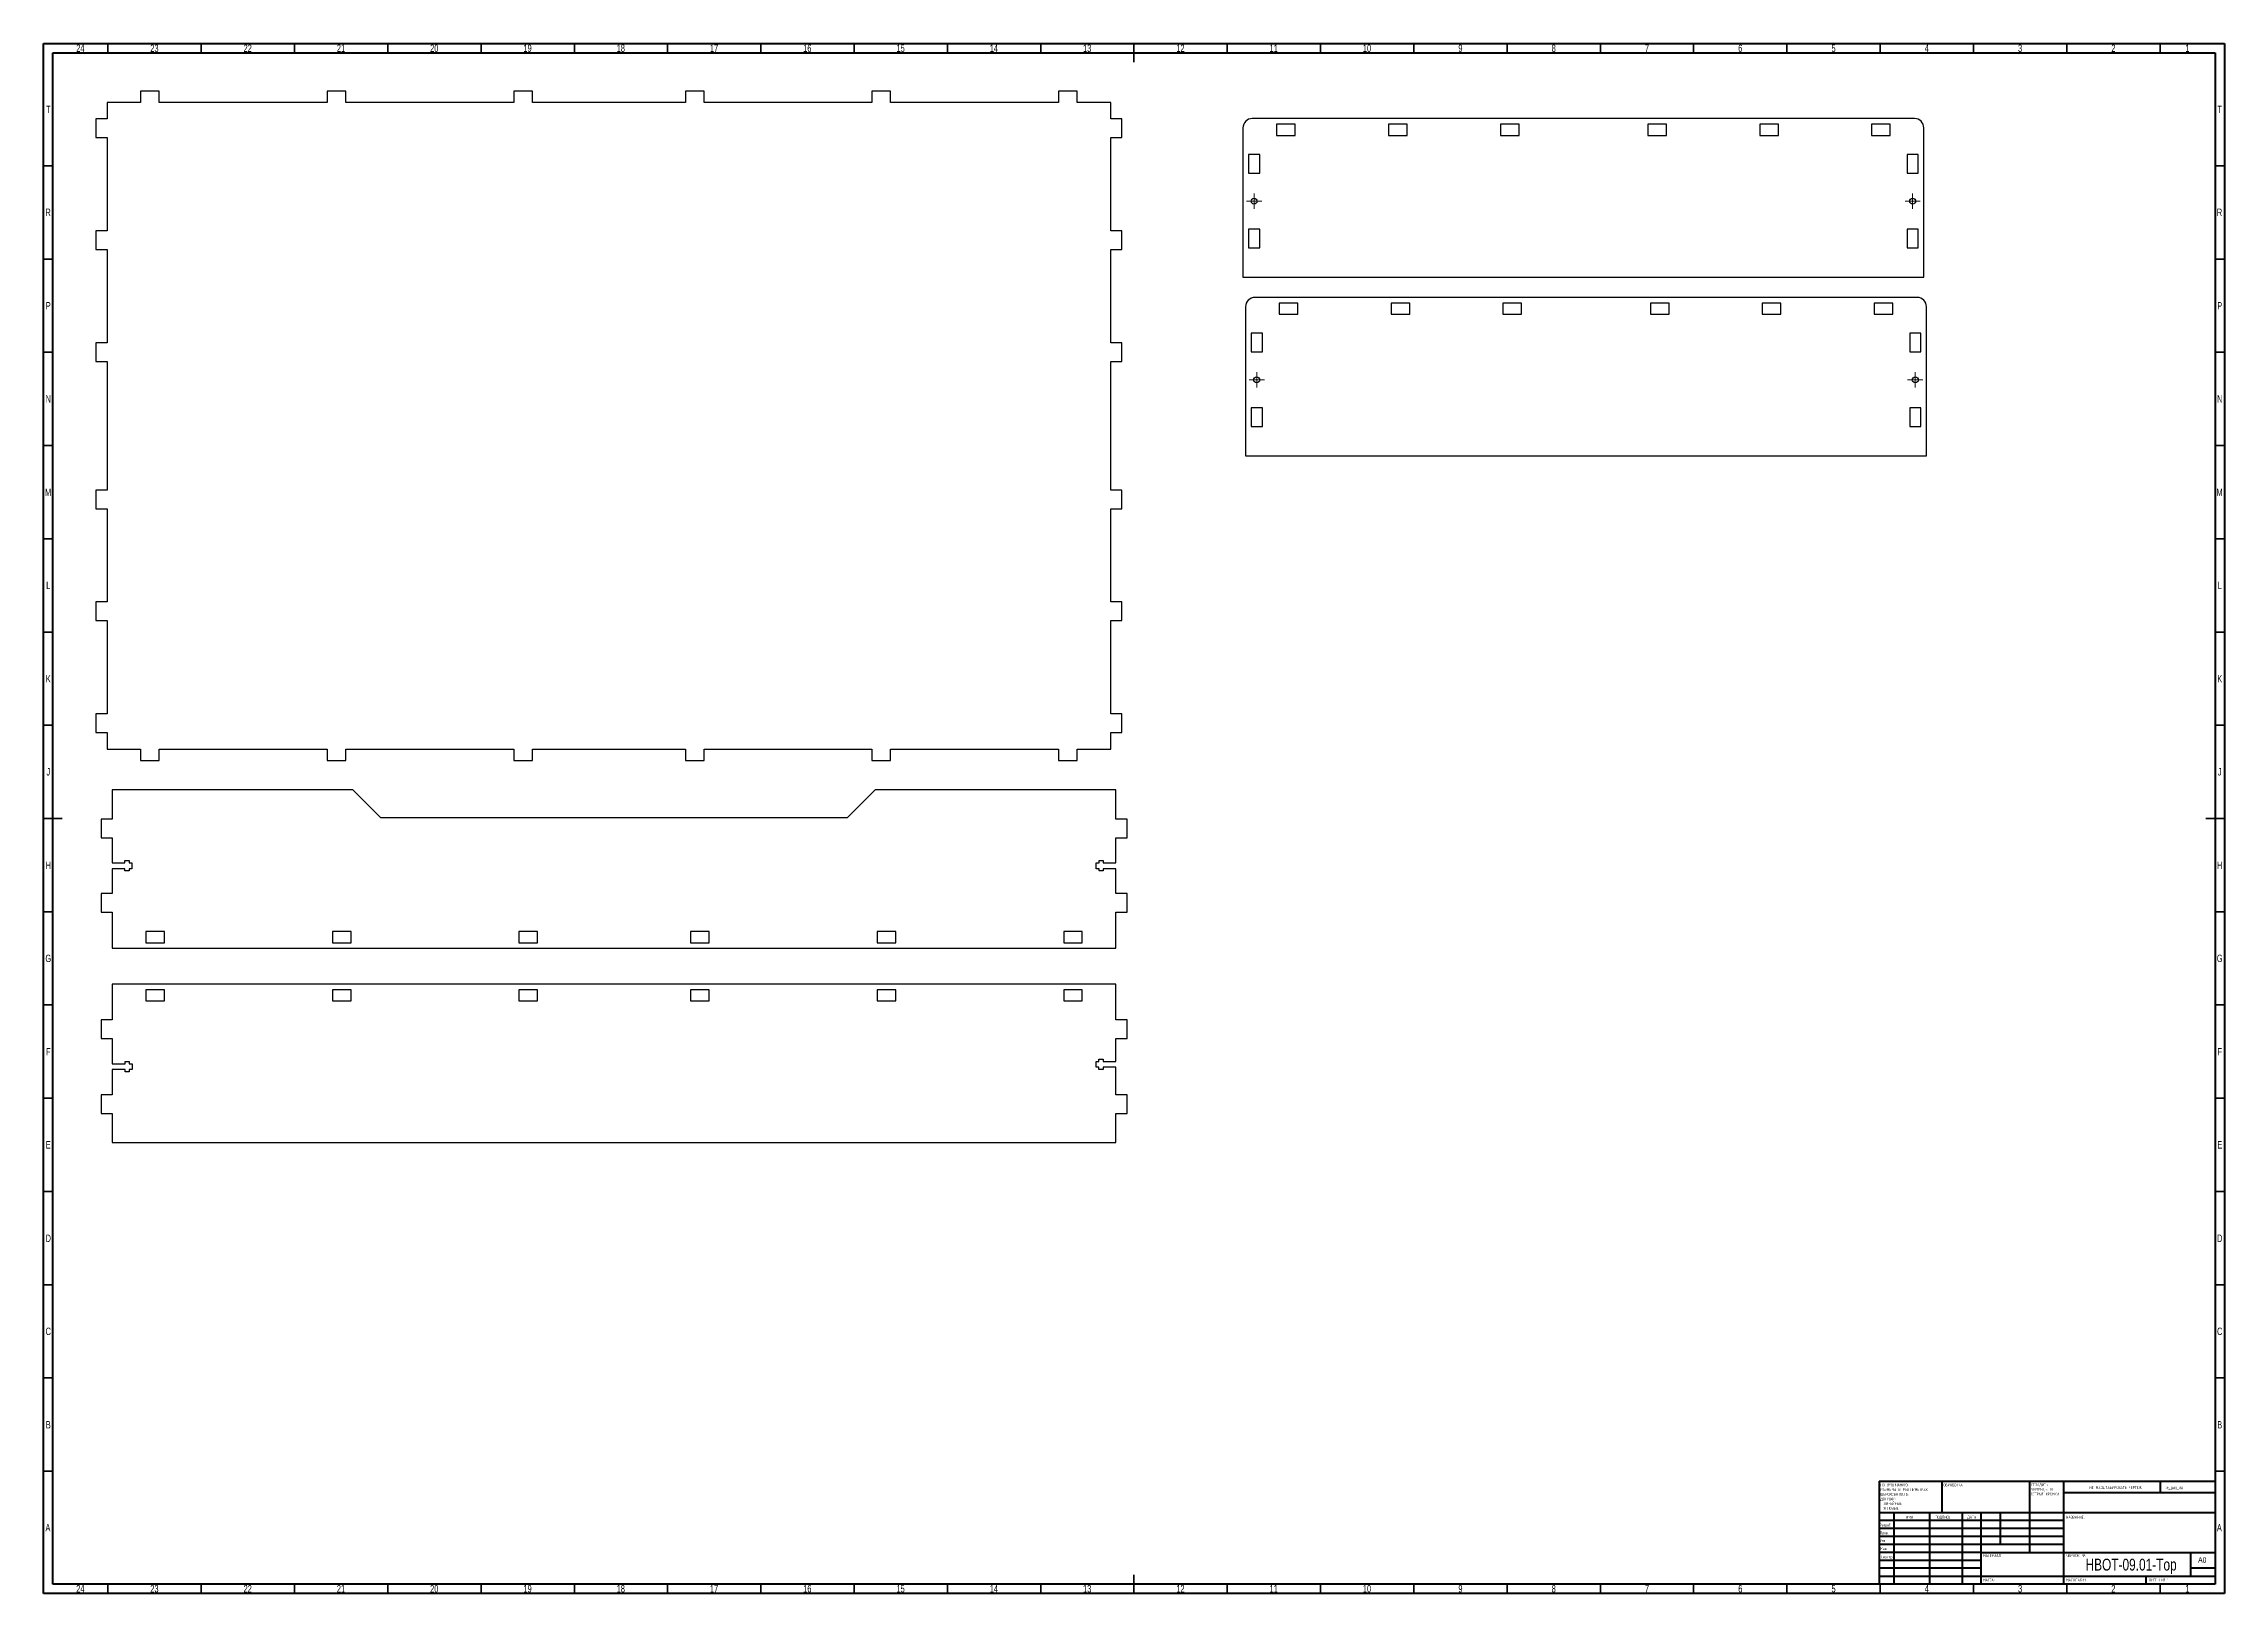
# Model space of a CAD drawing. Header units: millimetres. Extents: x 15 to 1184, y 5 to 836.
import ezdxf

# ---------------------------------------------------------------- set-up
doc = ezdxf.new("R2010")
doc.units = ezdxf.units.MM
doc.styles.add('SLDTEXTSTYLE0', font='TXT', dxfattribs={"width": 0.75})
doc.styles.add('SLDTEXTSTYLE1', font='TXT', dxfattribs={"width": 0.75, "bigfont": 'bigfont'})
doc.styles.add('SLDTEXTSTYLE2', font='TXT', dxfattribs={"width": 0.681818, "bigfont": 'bigfont'})

# ---------------------------------------------------------------- blocks, each defined once
blk = doc.blocks.new('SW_NOTE_0')
at = {"color": 0, "linetype": 'Continuous', "lineweight": 0, "char_height": 1.5, "attachment_point": 1, "style": 'SLDTEXTSTYLE1'}
for s, insert in [('\\M+18452\\M+18443\\M+1844C\\M+18440\\M+18444\\M+18449\\M+18453\\M+1845D', (0, 1.9)), ('\\M+18448\\M+18440\\M+18454\\M+18452\\M+18445\\M+1844E\\M+18457\\M+1845C \\M+18449', (0, -0.6)), ('\\M+1844F\\M+18452\\M+18453\\M+18451\\M+1845C\\M+18445 \\M+1844B\\M+18451\\M+1844F\\M+1844D\\M+1844B\\M+18449', (0, -3.1))]:
    blk.add_mtext(s, dxfattribs=dict(at, insert=insert))
blk = doc.blocks.new('SW_NOTE_1')
at = {"color": 0, "linetype": 'Continuous', "lineweight": 0, "char_height": 1.5, "attachment_point": 1, "style": 'SLDTEXTSTYLE1'}
for s, insert in [('\\M+18450\\M+1844F \\M+18454\\M+1844D\\M+1844F\\M+1844C\\M+18458\\M+18440\\M+1844E\\M+18449\\M+1845F:', (0, 1.9)), ('\\M+18444\\M+1844F\\M+18450\\M+18454\\M+18452\\M+1844B\\M+18449:', (0, -5.6)), ('\\M+18451\\M+18440\\M+18448\\M+1844D\\M+18445\\M+18451\\M+1845C \\M+18442 \\M+1844D\\M+18449\\M+1844C\\M+1844C\\M+18449\\M+1844D\\M+18445\\M+18453\\M+18451\\M+18440\\M+18456', (0, -0.6)), ('\\M+18459\\M+18445\\M+18451\\M+1844F\\M+18456\\M+1844F\\M+18442\\M+18440\\M+18453\\M+1844F\\M+18452\\M+18453\\M+1845D:', (0, -3.1)), ('\\M+1844C\\M+18449\\M+1844E\\M+18445\\M+1844A\\M+1844E\\M+1845C\\M+18445:', (1.7, -8.1)), ('\\M+18454\\M+18443\\M+1844C\\M+1844F\\M+18442\\M+1845C\\M+18445:', (1.7, -10.6))]:
    blk.add_mtext(s, dxfattribs=dict(at, insert=insert))
blk = doc.blocks.new('SW_CENTERMARKSYMBOL_0')
at = {"color": 0, "linetype": 'Continuous', "lineweight": 0}
for p, q in [((-2.5, 0), (-4.1, 0)), ((0, 0), (-2.5, 0)), ((0, 2.5), (0, 4.1)), ((0, 0), (0, 2.5)), ((0, 0), (0, -2.5)), ((0, 0), (2.5, 0)), ((2.5, 0), (4.1, 0)), ((0, -2.5), (0, -4.1))]:
    blk.add_line(p, q, dxfattribs=at)
blk = doc.blocks.new('SW_CENTERMARKSYMBOL_1')
at = {"color": 0, "linetype": 'Continuous', "lineweight": 0}
for p, q in [((-2.5, 0), (-4.1, 0)), ((0, 0), (-2.5, 0)), ((0, 2.5), (0, 4.1)), ((0, 0), (0, 2.5)), ((0, 0), (0, -2.5)), ((0, 0), (2.5, 0)), ((2.5, 0), (4.1, 0)), ((0, -2.5), (0, -4.1))]:
    blk.add_line(p, q, dxfattribs=at)
blk = doc.blocks.new('SW_CENTERMARKSYMBOL_2')
at = {"color": 0, "linetype": 'Continuous', "lineweight": 0}
for p, q in [((-2.5, 0), (-4.1, 0)), ((0, 0), (-2.5, 0)), ((0, 2.5), (0, 4.1)), ((0, 0), (0, 2.5)), ((0, 0), (0, -2.5)), ((0, 0), (2.5, 0)), ((2.5, 0), (4.1, 0)), ((0, -2.5), (0, -4.1))]:
    blk.add_line(p, q, dxfattribs=at)
blk = doc.blocks.new('SW_CENTERMARKSYMBOL_3')
at = {"color": 0, "linetype": 'Continuous', "lineweight": 0}
for p, q in [((-2.5, 0), (-4.1, 0)), ((0, 0), (-2.5, 0)), ((0, 2.5), (0, 4.1)), ((0, 0), (0, 2.5)), ((0, 0), (0, -2.5)), ((0, 0), (2.5, 0)), ((2.5, 0), (4.1, 0)), ((0, -2.5), (0, -4.1))]:
    blk.add_line(p, q, dxfattribs=at)

msp = doc.modelspace()

# ---------------------------------------------------------------- linework, layer by layer
at = {"color": 7, "linetype": 'Continuous', "lineweight": 70}
for p, q in [((15, 5), (15, 836)), ((15, 836), (1184, 836)), ((20, 10), (20, 831)), ((20, 831), (1179, 831)), ((1179, 831), (1179, 10)), ((1184, 836), (1184, 5)), ((1184, 5), (15, 5)), ((1179, 10), (20, 10))]:
    msp.add_line(p, q, dxfattribs=at)
at = {"color": 7, "linetype": 'Continuous', "lineweight": 35}
for p, q in [((49.5, 831), (49.5, 836)), ((99.5, 831), (99.5, 836)), ((149.5, 831), (149.5, 836)), ((199.5, 831), (199.5, 836)), ((249.5, 831), (249.5, 836)), ((299.5, 831), (299.5, 836)), ((349.5, 831), (349.5, 836)), ((399.5, 831), (399.5, 836)), ((449.5, 831), (449.5, 836)), ((499.5, 831), (499.5, 836)), ((549.5, 831), (549.5, 836)), ((599.5, 836), (599.5, 826)), ((599.5, 831), (599.5, 836)), ((649.5, 831), (649.5, 836)), ((699.5, 831), (699.5, 836)), ((749.5, 831), (749.5, 836)), ((799.5, 831), (799.5, 836)), ((849.5, 831), (849.5, 836)), ((899.5, 831), (899.5, 836)), ((949.5, 831), (949.5, 836)), ((999.5, 831), (999.5, 836)), ((1049.5, 831), (1049.5, 836)), ((1099.5, 831), (1099.5, 836)), ((1149.5, 831), (1149.5, 836)), ((20, 770.5), (15, 770.5)), ((1179, 770.5), (1184, 770.5)), ((20, 720.5), (15, 720.5)), ((1179, 720.5), (1184, 720.5)), ((20, 670.5), (15, 670.5)), ((1179, 670.5), (1184, 670.5)), ((20, 620.5), (15, 620.5)), ((1179, 620.5), (1184, 620.5)), ((20, 570.5), (15, 570.5)), ((1179, 570.5), (1184, 570.5)), ((20, 520.5), (15, 520.5)), ((1179, 520.5), (1184, 520.5)), ((20, 470.5), (15, 470.5)), ((1179, 470.5), (1184, 470.5)), ((15, 420.5), (25, 420.5)), ((20, 420.5), (15, 420.5)), ((1184, 420.5), (1174, 420.5)), ((1179, 420.5), (1184, 420.5)), ((20, 370.5), (15, 370.5)), ((1179, 370.5), (1184, 370.5)), ((20, 320.5), (15, 320.5)), ((1179, 320.5), (1184, 320.5)), ((20, 270.5), (15, 270.5)), ((1179, 270.5), (1184, 270.5)), ((20, 220.5), (15, 220.5)), ((1179, 220.5), (1184, 220.5)), ((20, 170.5), (15, 170.5)), ((1179, 170.5), (1184, 170.5)), ((20, 120.5), (15, 120.5)), ((1179, 120.5), (1184, 120.5)), ((20, 70.5), (15, 70.5)), ((1179, 70.5), (1184, 70.5)), ((599.5, 5), (599.5, 15)), ((49.5, 10), (49.5, 5)), ((99.5, 10), (99.5, 5)), ((149.5, 10), (149.5, 5)), ((199.5, 10), (199.5, 5)), ((249.5, 10), (249.5, 5)), ((299.5, 10), (299.5, 5)), ((349.5, 10), (349.5, 5)), ((399.5, 10), (399.5, 5)), ((449.5, 10), (449.5, 5)), ((499.5, 10), (499.5, 5)), ((549.5, 10), (549.5, 5)), ((599.5, 10), (599.5, 5)), ((649.5, 10), (649.5, 5)), ((699.5, 10), (699.5, 5)), ((749.5, 10), (749.5, 5)), ((799.5, 10), (799.5, 5)), ((849.5, 10), (849.5, 5)), ((899.5, 10), (899.5, 5)), ((949.5, 10), (949.5, 5)), ((999.5, 10), (999.5, 5)), ((1049.5, 10), (1049.5, 5)), ((1099.5, 10), (1099.5, 5)), ((1149.5, 10), (1149.5, 5))]:
    msp.add_line(p, q, dxfattribs=at)
at = {"color": 7, "linetype": 'Continuous', "lineweight": 25}
for p, q in [((67, 810.5), (67, 804.5)), ((77, 810.5), (67, 810.5)), ((77, 804.5), (77, 810.5)), ((167, 810.5), (167, 804.5)), ((177, 810.5), (167, 810.5)), ((177, 804.5), (177, 810.5)), ((267, 810.5), (267, 804.5)), ((277, 810.5), (267, 810.5)), ((277, 804.5), (277, 810.5)), ((359, 810.5), (359, 804.5)), ((369, 810.5), (359, 810.5)), ((369, 804.5), (369, 810.5)), ((459, 810.5), (459, 804.5)), ((469, 810.5), (459, 810.5)), ((469, 804.5), (469, 810.5)), ((559, 810.5), (559, 804.5)), ((569, 810.5), (559, 810.5)), ((569, 804.5), (569, 810.5)), ((43, 795.6), (43, 785.6)), ((49, 795.6), (43, 795.6)), ((67, 804.5), (49, 804.5)), ((49, 804.5), (49, 795.6)), ((167, 804.5), (77, 804.5)), ((267, 804.5), (177, 804.5)), ((359, 804.5), (277, 804.5)), ((459, 804.5), (369, 804.5)), ((559, 804.5), (469, 804.5)), ((587, 804.5), (569, 804.5)), ((587, 795.6), (587, 804.5)), ((593, 795.6), (587, 795.6)), ((593, 785.6), (593, 795.6)), ((1017.9, 795.8), (662.9, 795.8)), ((43, 785.6), (49, 785.6)), ((49, 785.6), (49, 735.6)), ((587, 785.6), (593, 785.6)), ((587, 735.6), (587, 785.6)), ((657.9, 790.8), (657.9, 710.8)), ((685.9, 792.8), (675.9, 792.8)), ((675.9, 792.8), (675.9, 786.8)), ((675.9, 786.8), (685.9, 786.8)), ((685.9, 786.8), (685.9, 792.8)), ((745.9, 792.8), (735.9, 792.8)), ((735.9, 792.8), (735.9, 786.8)), ((735.9, 786.8), (745.9, 786.8)), ((745.9, 786.8), (745.9, 792.8)), ((805.9, 792.8), (795.9, 792.8)), ((795.9, 792.8), (795.9, 786.8)), ((795.9, 786.8), (805.9, 786.8)), ((805.9, 786.8), (805.9, 792.8)), ((874.9, 792.8), (874.9, 786.8)), ((884.9, 792.8), (874.9, 792.8)), ((874.9, 786.8), (884.9, 786.8)), ((884.9, 786.8), (884.9, 792.8)), ((934.9, 792.8), (934.9, 786.8)), ((944.9, 792.8), (934.9, 792.8)), ((934.9, 786.8), (944.9, 786.8)), ((944.9, 786.8), (944.9, 792.8)), ((994.9, 792.8), (994.9, 786.8)), ((1004.9, 792.8), (994.9, 792.8)), ((994.9, 786.8), (1004.9, 786.8)), ((1004.9, 786.8), (1004.9, 792.8)), ((1022.9, 710.8), (1022.9, 790.8)), ((666.9, 776.5), (660.9, 776.5)), ((660.9, 776.5), (660.9, 766.5)), ((666.9, 766.5), (666.9, 776.5)), ((1019.9, 776.5), (1013.9, 776.5)), ((1013.9, 776.5), (1013.9, 766.5)), ((1019.9, 766.5), (1019.9, 776.5)), ((660.9, 766.5), (666.9, 766.5)), ((1013.9, 766.5), (1019.9, 766.5)), ((666.9, 736.5), (660.9, 736.5)), ((660.9, 736.5), (660.9, 726.5)), ((666.9, 726.5), (666.9, 736.5)), ((1013.9, 736.5), (1013.9, 726.5)), ((1019.9, 736.5), (1013.9, 736.5)), ((1019.9, 726.5), (1019.9, 736.5)), ((43, 735.6), (43, 725.6)), ((49, 735.6), (43, 735.6)), ((43, 725.6), (49, 725.6)), ((49, 725.6), (49, 675.6)), ((593, 735.6), (587, 735.6)), ((587, 725.6), (593, 725.6)), ((587, 675.6), (587, 725.6)), ((593, 725.6), (593, 735.6)), ((660.9, 726.5), (666.9, 726.5)), ((1013.9, 726.5), (1019.9, 726.5)), ((657.9, 710.8), (1022.9, 710.8)), ((659.3, 694.9), (659.3, 614.9)), ((1019.3, 699.9), (664.3, 699.9)), ((687.3, 696.9), (677.3, 696.9)), ((677.3, 696.9), (677.3, 690.9)), ((677.3, 690.9), (687.3, 690.9)), ((687.3, 690.9), (687.3, 696.9)), ((747.3, 696.9), (737.3, 696.9)), ((737.3, 696.9), (737.3, 690.9)), ((737.3, 690.9), (747.3, 690.9)), ((747.3, 690.9), (747.3, 696.9)), ((807.3, 696.9), (797.3, 696.9)), ((797.3, 696.9), (797.3, 690.9)), ((797.3, 690.9), (807.3, 690.9)), ((807.3, 690.9), (807.3, 696.9)), ((876.3, 696.9), (876.3, 690.9)), ((886.3, 696.9), (876.3, 696.9)), ((876.3, 690.9), (886.3, 690.9)), ((886.3, 690.9), (886.3, 696.9)), ((936.3, 696.9), (936.3, 690.9)), ((946.3, 696.9), (936.3, 696.9)), ((936.3, 690.9), (946.3, 690.9)), ((946.3, 690.9), (946.3, 696.9)), ((996.3, 696.9), (996.3, 690.9)), ((1006.3, 696.9), (996.3, 696.9)), ((996.3, 690.9), (1006.3, 690.9)), ((1006.3, 690.9), (1006.3, 696.9)), ((1024.3, 614.9), (1024.3, 694.9)), ((668.3, 680.7), (662.3, 680.7)), ((662.3, 680.7), (662.3, 670.7)), ((668.3, 670.7), (668.3, 680.7)), ((1021.3, 680.7), (1015.3, 680.7)), ((1015.3, 680.7), (1015.3, 670.7)), ((1021.3, 670.7), (1021.3, 680.7)), ((43, 675.6), (43, 665.6)), ((49, 675.6), (43, 675.6)), ((593, 675.6), (587, 675.6)), ((593, 665.6), (593, 675.6)), ((662.3, 670.7), (668.3, 670.7)), ((1015.3, 670.7), (1021.3, 670.7)), ((43, 665.6), (49, 665.6)), ((49, 665.6), (49, 596.6)), ((587, 665.6), (593, 665.6)), ((587, 596.6), (587, 665.6)), ((668.3, 640.7), (662.3, 640.7)), ((662.3, 640.7), (662.3, 630.7)), ((668.3, 630.7), (668.3, 640.7)), ((1015.3, 640.7), (1015.3, 630.7)), ((1021.3, 640.7), (1015.3, 640.7)), ((1021.3, 630.7), (1021.3, 640.7)), ((662.3, 630.7), (668.3, 630.7)), ((1015.3, 630.7), (1021.3, 630.7)), ((659.3, 614.9), (1024.3, 614.9)), ((43, 596.6), (43, 586.6)), ((49, 596.6), (43, 596.6)), ((593, 596.6), (587, 596.6)), ((593, 586.6), (593, 596.6)), ((43, 586.6), (49, 586.6)), ((49, 586.6), (49, 536.6)), ((587, 586.6), (593, 586.6)), ((587, 536.6), (587, 586.6)), ((43, 536.6), (43, 526.6)), ((49, 536.6), (43, 536.6)), ((43, 526.6), (49, 526.6)), ((49, 526.6), (49, 476.6)), ((593, 536.6), (587, 536.6)), ((587, 526.6), (593, 526.6)), ((587, 476.6), (587, 526.6)), ((593, 526.6), (593, 536.6)), ((43, 476.6), (43, 466.6)), ((49, 476.6), (43, 476.6)), ((593, 476.6), (587, 476.6)), ((593, 466.6), (593, 476.6)), ((43, 466.6), (49, 466.6)), ((49, 466.6), (49, 457.6)), ((49, 457.6), (67, 457.6)), ((67, 457.6), (67, 451.6)), ((77, 457.6), (167, 457.6)), ((77, 451.6), (77, 457.6)), ((167, 457.6), (167, 451.6)), ((177, 457.6), (267, 457.6)), ((177, 451.6), (177, 457.6)), ((267, 457.6), (267, 451.6)), ((277, 457.6), (359, 457.6)), ((277, 451.6), (277, 457.6)), ((359, 457.6), (359, 451.6)), ((369, 457.6), (459, 457.6)), ((369, 451.6), (369, 457.6)), ((459, 457.6), (459, 451.6)), ((469, 457.6), (559, 457.6)), ((469, 451.6), (469, 457.6)), ((559, 457.6), (559, 451.6)), ((569, 457.6), (587, 457.6)), ((569, 451.6), (569, 457.6)), ((587, 466.6), (593, 466.6)), ((587, 457.6), (587, 466.6)), ((67, 451.6), (77, 451.6)), ((167, 451.6), (177, 451.6)), ((267, 451.6), (277, 451.6)), ((359, 451.6), (369, 451.6)), ((459, 451.6), (469, 451.6)), ((559, 451.6), (569, 451.6)), ((180.8, 435.9), (51.8, 435.9)), ((51.8, 435.9), (51.8, 420.2)), ((195.8, 420.9), (180.8, 435.9)), ((460.8, 435.9), (445.8, 420.9)), ((589.8, 435.9), (460.8, 435.9)), ((589.8, 420.2), (589.8, 435.9)), ((445.8, 420.9), (195.8, 420.9)), ((45.8, 420.2), (45.8, 410.2)), ((51.8, 420.2), (45.8, 420.2)), ((45.8, 410.2), (51.8, 410.2)), ((51.8, 410.2), (51.8, 396.7)), ((595.8, 420.2), (589.8, 420.2)), ((589.8, 410.2), (595.8, 410.2)), ((589.8, 396.7), (589.8, 410.2)), ((595.8, 410.2), (595.8, 420.2)), ((58.6, 397.9), (60.8, 397.9)), ((58.6, 396.7), (58.6, 397.9)), ((60.8, 397.9), (60.8, 396.7)), ((580.8, 397.9), (583, 397.9)), ((580.8, 396.7), (580.8, 397.9)), ((583, 397.9), (583, 396.7)), ((51.8, 396.7), (58.6, 396.7)), ((51.8, 393.6), (51.8, 380.2)), ((58.6, 393.6), (51.8, 393.6)), ((58.6, 392.4), (58.6, 393.6)), ((60.8, 392.4), (58.6, 392.4)), ((60.8, 396.7), (62.3, 396.7)), ((60.8, 393.6), (60.8, 392.4)), ((62.3, 393.6), (60.8, 393.6)), ((62.3, 396.7), (62.3, 393.6)), ((579.3, 396.7), (580.8, 396.7)), ((579.3, 393.6), (579.3, 396.7)), ((580.8, 393.6), (579.3, 393.6)), ((580.8, 392.4), (580.8, 393.6)), ((583, 392.4), (580.8, 392.4)), ((583, 396.7), (589.8, 396.7)), ((583, 393.6), (583, 392.4)), ((589.8, 393.6), (583, 393.6)), ((589.8, 380.2), (589.8, 393.6)), ((45.8, 380.2), (45.8, 370.2)), ((51.8, 380.2), (45.8, 380.2)), ((595.8, 380.2), (589.8, 380.2)), ((595.8, 370.2), (595.8, 380.2)), ((45.8, 370.2), (51.8, 370.2)), ((51.8, 370.2), (51.8, 350.9)), ((589.8, 370.2), (595.8, 370.2)), ((589.8, 350.9), (589.8, 370.2)), ((51.8, 350.9), (589.8, 350.9)), ((79.8, 359.9), (69.8, 359.9)), ((69.8, 359.9), (69.8, 353.9)), ((69.8, 353.9), (79.8, 353.9)), ((79.8, 353.9), (79.8, 359.9)), ((179.8, 359.9), (169.8, 359.9)), ((169.8, 359.9), (169.8, 353.9)), ((169.8, 353.9), (179.8, 353.9)), ((179.8, 353.9), (179.8, 359.9)), ((279.8, 359.9), (269.8, 359.9)), ((269.8, 359.9), (269.8, 353.9)), ((269.8, 353.9), (279.8, 353.9)), ((279.8, 353.9), (279.8, 359.9)), ((371.8, 359.9), (361.8, 359.9)), ((361.8, 359.9), (361.8, 353.9)), ((361.8, 353.9), (371.8, 353.9)), ((371.8, 353.9), (371.8, 359.9)), ((471.8, 359.9), (461.8, 359.9)), ((461.8, 359.9), (461.8, 353.9)), ((461.8, 353.9), (471.8, 353.9)), ((471.8, 353.9), (471.8, 359.9)), ((571.8, 359.9), (561.8, 359.9)), ((561.8, 359.9), (561.8, 353.9)), ((561.8, 353.9), (571.8, 353.9)), ((571.8, 353.9), (571.8, 359.9)), ((589.8, 331.7), (51.8, 331.7)), ((51.8, 331.7), (51.8, 312.5)), ((79.8, 328.7), (69.8, 328.7)), ((69.8, 328.7), (69.8, 322.7)), ((79.8, 322.7), (79.8, 328.7)), ((169.8, 328.7), (169.8, 322.7)), ((179.8, 328.7), (169.8, 328.7)), ((179.8, 322.7), (179.8, 328.7)), ((269.8, 328.7), (269.8, 322.7)), ((279.8, 328.7), (269.8, 328.7)), ((279.8, 322.7), (279.8, 328.7)), ((371.8, 328.7), (361.8, 328.7)), ((361.8, 328.7), (361.8, 322.7)), ((371.8, 322.7), (371.8, 328.7)), ((471.8, 328.7), (461.8, 328.7)), ((461.8, 328.7), (461.8, 322.7)), ((471.8, 322.7), (471.8, 328.7)), ((571.8, 328.7), (561.8, 328.7)), ((561.8, 328.7), (561.8, 322.7)), ((571.8, 322.7), (571.8, 328.7)), ((589.8, 312.5), (589.8, 331.7)), ((69.8, 322.7), (79.8, 322.7)), ((169.8, 322.7), (179.8, 322.7)), ((269.8, 322.7), (279.8, 322.7)), ((361.8, 322.7), (371.8, 322.7)), ((461.8, 322.7), (471.8, 322.7)), ((561.8, 322.7), (571.8, 322.7)), ((45.8, 312.5), (45.8, 302.5)), ((51.8, 312.5), (45.8, 312.5)), ((595.8, 312.5), (589.8, 312.5)), ((595.8, 302.5), (595.8, 312.5)), ((45.8, 302.5), (51.8, 302.5)), ((51.8, 302.5), (51.8, 289)), ((589.8, 302.5), (595.8, 302.5)), ((589.8, 290.2), (589.8, 302.5)), ((51.8, 289), (58.7, 289)), ((51.8, 285.9), (51.8, 272.4)), ((58.7, 285.9), (51.8, 285.9)), ((58.7, 290.2), (60.9, 290.2)), ((58.7, 289), (58.7, 290.2)), ((58.7, 284.7), (58.7, 285.9)), ((60.9, 284.7), (58.7, 284.7)), ((60.9, 290.2), (60.9, 289)), ((60.9, 289), (62.4, 289)), ((60.9, 285.9), (60.9, 284.7)), ((62.4, 285.9), (60.9, 285.9)), ((62.4, 289), (62.4, 285.9)), ((579.2, 290.2), (580.7, 290.2)), ((579.2, 287.1), (579.2, 290.2)), ((580.7, 287.1), (579.2, 287.1)), ((580.7, 291.4), (582.9, 291.4)), ((580.7, 290.2), (580.7, 291.4)), ((580.7, 285.9), (580.7, 287.1)), ((582.9, 285.9), (580.7, 285.9)), ((582.9, 291.4), (582.9, 290.2)), ((582.9, 290.2), (589.8, 290.2)), ((582.9, 287.1), (582.9, 285.9)), ((589.8, 287.1), (582.9, 287.1)), ((589.8, 272.4), (589.8, 287.1)), ((45.8, 272.4), (45.8, 262.4)), ((51.8, 272.4), (45.8, 272.4)), ((595.8, 272.4), (589.8, 272.4)), ((595.8, 262.4), (595.8, 272.4)), ((45.8, 262.4), (51.8, 262.4)), ((51.8, 262.4), (51.8, 246.7)), ((589.8, 262.4), (595.8, 262.4)), ((589.8, 246.7), (589.8, 262.4)), ((51.8, 246.7), (589.8, 246.7))]:
    msp.add_line(p, q, dxfattribs=at)
at = {"color": 7, "linetype": 'Continuous', "lineweight": 50}
for p, q in [((999, 65.2), (1179, 65.2)), ((999, 65.2), (999, 10)), ((1032.8, 48.2), (1032.8, 65.2)), ((1079.6, 65.2), (1079.6, 27)), ((1097.8, 65.2), (1097.8, 10)), ((1179, 58.9), (1097.8, 58.9)), ((1149.8, 58.9), (1149.8, 65.2)), ((1179, 48.2), (999, 48.2)), ((1006.8, 48.2), (1006.8, 10)), ((1026, 48.2), (1026, 10)), ((1043.4, 48.2), (1043.4, 10)), ((1053.6, 10), (1053.6, 48.2)), ((1064, 31.2), (1064, 48.2)), ((1097.8, 44), (999, 44)), ((1097.8, 39.8), (999, 39.8)), ((1097.8, 35.5), (999, 35.5)), ((1097.8, 31.2), (999, 31.2)), ((1053.6, 27), (999, 27)), ((1053.6, 27), (1179, 27)), ((1166, 14.2), (1166, 27)), ((1053.6, 22.7), (999, 22.7)), ((1053.6, 18.5), (999, 18.5)), ((999, 14.2), (1179, 14.2)), ((1142, 10), (1142, 14.2)), ((1179, 18.5), (1166, 18.5))]:
    msp.add_line(p, q, dxfattribs=at)
at = {"color": 7, "linetype": 'Continuous', "lineweight": 25}
for centre in [(663.9, 751.5), (1016.9, 751.5), (665.3, 655.7), (1018.3, 655.7)]:
    msp.add_circle(centre, 1.6, dxfattribs=at)
for centre, start, end in [((662.9, 790.8), 90, 180), ((1017.9, 790.8), 0, 90), ((664.3, 694.9), 90, 180), ((1019.3, 694.9), 0, 90)]:
    msp.add_arc(centre, 5, start, end, dxfattribs=at)

# ---------------------------------------------------------------- block references
at = {"color": 7, "linetype": 'Continuous', "lineweight": 0}
for name, p in [('SW_CENTERMARKSYMBOL_0', (663.9, 751.5)), ('SW_CENTERMARKSYMBOL_1', (1016.9, 751.5)), ('SW_CENTERMARKSYMBOL_2', (665.3, 655.7)), ('SW_CENTERMARKSYMBOL_3', (1018.3, 655.7)), ('SW_NOTE_1', (999.6, 62)), ('SW_NOTE_0', (1080.3, 62.1))]:
    msp.add_blockref(name, p, dxfattribs=at)

# ---------------------------------------------------------------- texts
for s, insert, char_height, attachment_point, style in [('24', (34.7, 835.5), 3.97, 2, 'SLDTEXTSTYLE0'), ('23', (74.4, 835.5), 3.97, 2, 'SLDTEXTSTYLE0'), ('22', (124.4, 835.5), 3.97, 2, 'SLDTEXTSTYLE0'), ('21', (174.4, 835.5), 3.97, 2, 'SLDTEXTSTYLE0'), ('20', (224.4, 835.5), 3.97, 2, 'SLDTEXTSTYLE0'), ('19', (274.4, 835.5), 3.97, 2, 'SLDTEXTSTYLE0'), ('18', (324.4, 835.5), 3.97, 2, 'SLDTEXTSTYLE0'), ('17', (374.4, 835.5), 3.97, 2, 'SLDTEXTSTYLE0'), ('16', (424.4, 835.5), 3.97, 2, 'SLDTEXTSTYLE0'), ('15', (474.4, 835.5), 3.97, 2, 'SLDTEXTSTYLE0'), ('14', (524.4, 835.5), 3.97, 2, 'SLDTEXTSTYLE0'), ('13', (574.4, 835.5), 3.97, 2, 'SLDTEXTSTYLE0'), ('12', (624.4, 835.5), 3.97, 2, 'SLDTEXTSTYLE0'), ('11', (674.4, 835.5), 3.97, 2, 'SLDTEXTSTYLE0'), ('10', (724.4, 835.5), 3.97, 2, 'SLDTEXTSTYLE0'), ('9', (774.5, 835.5), 3.97, 2, 'SLDTEXTSTYLE0'), ('8', (824.5, 835.5), 3.97, 2, 'SLDTEXTSTYLE0'), ('7', (874.5, 835.5), 3.97, 2, 'SLDTEXTSTYLE0'), ('6', (924.5, 835.5), 3.97, 2, 'SLDTEXTSTYLE0'), ('5', (974.5, 835.5), 3.97, 2, 'SLDTEXTSTYLE0'), ('4', (1024.5, 835.5), 3.97, 2, 'SLDTEXTSTYLE0'), ('3', (1074.5, 835.5), 3.97, 2, 'SLDTEXTSTYLE0'), ('2', (1124.5, 835.5), 3.97, 2, 'SLDTEXTSTYLE0'), ('1', (1164.2, 835.5), 3.97, 2, 'SLDTEXTSTYLE0'), ('T', (17.5, 802.7), 3.97, 2, 'SLDTEXTSTYLE0'), ('T', (1181.5, 802.7), 3.97, 2, 'SLDTEXTSTYLE0'), ('R', (17.4, 747.5), 3.97, 2, 'SLDTEXTSTYLE0'), ('R', (1181.4, 747.5), 3.97, 2, 'SLDTEXTSTYLE0'), ('P', (17.5, 697.4), 3.97, 2, 'SLDTEXTSTYLE0'), ('P', (1181.5, 697.4), 3.97, 2, 'SLDTEXTSTYLE0'), ('N', (17.5, 647.5), 3.97, 2, 'SLDTEXTSTYLE0'), ('N', (1181.5, 647.5), 3.97, 2, 'SLDTEXTSTYLE0'), ('M', (17.4, 597.4), 3.97, 2, 'SLDTEXTSTYLE0'), ('M', (1181.4, 597.4), 3.97, 2, 'SLDTEXTSTYLE0'), ('L', (17.5, 547.5), 3.97, 2, 'SLDTEXTSTYLE0'), ('L', (1181.5, 547.5), 3.97, 2, 'SLDTEXTSTYLE0'), ('K', (17.5, 497.4), 3.97, 2, 'SLDTEXTSTYLE0'), ('K', (1181.5, 497.4), 3.97, 2, 'SLDTEXTSTYLE0'), ('J', (17.5, 447.5), 3.97, 2, 'SLDTEXTSTYLE0'), ('J', (1181.5, 447.5), 3.97, 2, 'SLDTEXTSTYLE0'), ('H', (17.5, 397.4), 3.97, 2, 'SLDTEXTSTYLE0'), ('H', (1181.5, 397.4), 3.97, 2, 'SLDTEXTSTYLE0'), ('G', (17.5, 347.5), 3.97, 2, 'SLDTEXTSTYLE0'), ('G', (1181.5, 347.5), 3.97, 2, 'SLDTEXTSTYLE0'), ('F', (17.5, 297.4), 3.97, 2, 'SLDTEXTSTYLE0'), ('F', (1181.5, 297.4), 3.97, 2, 'SLDTEXTSTYLE0'), ('E', (17.5, 247.5), 3.97, 2, 'SLDTEXTSTYLE0'), ('E', (1181.5, 247.5), 3.97, 2, 'SLDTEXTSTYLE0'), ('D', (17.5, 197.4), 3.97, 2, 'SLDTEXTSTYLE0'), ('D', (1181.5, 197.4), 3.97, 2, 'SLDTEXTSTYLE0'), ('C', (17.5, 147.5), 3.97, 2, 'SLDTEXTSTYLE0'), ('C', (1181.5, 147.5), 3.97, 2, 'SLDTEXTSTYLE0'), ('B', (17.5, 97.4), 3.97, 2, 'SLDTEXTSTYLE0'), ('B', (1181.5, 97.4), 3.97, 2, 'SLDTEXTSTYLE0'), ('\\M+1844F\\M+18441\\M+18451\\M+18440\\M+18441\\M+1844F\\M+18453\\M+1844B\\M+18440:', (1033.4, 63.9), 1.5, 1, 'SLDTEXTSTYLE1'), ('\\M+1844E\\M+18445 \\M+1844D\\M+18440\\M+18452\\M+18459\\M+18453\\M+18440\\M+18441\\M+18449\\M+18451\\M+1844F\\M+18442\\M+18440\\M+18453\\M+1845D \\M+18458\\M+18445\\M+18451\\M+18453\\M+18445\\M+18447', (1111.6, 62.5), 1.5, 1, 'SLDTEXTSTYLE1'), ('\\M+18451\\M+18445\\M+18444\\M+18440\\M+1844B\\M+18457\\M+18449\\M+18460', (1152.3, 62.3), 1.5, 1, 'SLDTEXTSTYLE1'), ('A', (17.3, 42.2), 3.97, 2, 'SLDTEXTSTYLE0'), ('\\M+18451\\M+18470\\M+18478\\M+18482\\M+18470\\M+18471.', (999.2, 42.4), 1.5, 1, 'SLDTEXTSTYLE1'), ('\\M+18450\\M+18482\\M+18480\\M+18472.', (999.4, 38.2), 1.5, 1, 'SLDTEXTSTYLE1'), ('\\M+18449\\M+1844D\\M+18460', (1013.3, 46.5), 1.5, 1, 'SLDTEXTSTYLE1'), ('\\M+18450\\M+1844F\\M+18444\\M+18450\\M+18449\\M+18452\\M+1845D', (1029, 46.6), 1.5, 1, 'SLDTEXTSTYLE1'), ('\\M+18444\\M+18440\\M+18453\\M+18440', (1046.2, 46.6), 1.5, 1, 'SLDTEXTSTYLE1'), ('\\M+1844E\\M+18440\\M+18448\\M+18442\\M+18440\\M+1844E\\M+18449\\M+18445:', (1099.1, 46.6), 1.5, 1, 'SLDTEXTSTYLE1'), ('A', (1181.3, 42.2), 3.97, 2, 'SLDTEXTSTYLE0'), ('\\M+18454\\M+18484\\M+18472.', (999.4, 34.1), 1.5, 1, 'SLDTEXTSTYLE1'), ('\\M+1844D\\M+18470\\M+1848A.', (999.5, 29.7), 1.5, 1, 'SLDTEXTSTYLE1'), ('\\M+18453.\\M+1847B\\M+18480\\M+1847E\\M+18484\\M+18482', (999.7, 25.3), 1.5, 1, 'SLDTEXTSTYLE1'), ('\\M+1844D\\M+18440\\M+18453\\M+18445\\M+18451\\M+18449\\M+18440\\M+1844C:', (1054.6, 26), 1.5, 1, 'SLDTEXTSTYLE1'), ('\\M+18458\\M+18445\\M+18451\\M+18453\\M+18445\\M+18447 \\M+18782:', (1099.4, 26), 1.5, 1, 'SLDTEXTSTYLE1'), ('HBOT-09.01-Top', (1134, 23.6), 6.35, 2, 'SLDTEXTSTYLE0'), ('A0', (1169.9, 24.4), 2.91, 1, 'SLDTEXTSTYLE0'), ('\\M+1844D\\M+18440\\M+18452\\M+18452\\M+18440:', (1054.6, 12.9), 1.499, 1, 'SLDTEXTSTYLE1'), ('\\M+1844D\\M+18440\\M+18452\\M+18459\\M+18453\\M+18440\\M+18441:1:1', (1099.1, 12.9), 1.5, 1, 'SLDTEXTSTYLE1'), ('\\M+1844C\\M+18449\\M+18452\\M+18453 1 \\M+18449\\M+18448 1', (1143.5, 12.9), 1.5, 1, 'SLDTEXTSTYLE2'), ('24', (34.7, 9.5), 3.97, 2, 'SLDTEXTSTYLE0'), ('23', (74.4, 9.5), 3.97, 2, 'SLDTEXTSTYLE0'), ('22', (124.4, 9.5), 3.97, 2, 'SLDTEXTSTYLE0'), ('21', (174.4, 9.5), 3.97, 2, 'SLDTEXTSTYLE0'), ('20', (224.4, 9.5), 3.97, 2, 'SLDTEXTSTYLE0'), ('19', (274.4, 9.5), 3.97, 2, 'SLDTEXTSTYLE0'), ('18', (324.4, 9.5), 3.97, 2, 'SLDTEXTSTYLE0'), ('17', (374.4, 9.5), 3.97, 2, 'SLDTEXTSTYLE0'), ('16', (424.4, 9.5), 3.97, 2, 'SLDTEXTSTYLE0'), ('15', (474.4, 9.5), 3.97, 2, 'SLDTEXTSTYLE0'), ('14', (524.4, 9.5), 3.97, 2, 'SLDTEXTSTYLE0'), ('13', (574.4, 9.5), 3.97, 2, 'SLDTEXTSTYLE0'), ('12', (624.4, 9.5), 3.97, 2, 'SLDTEXTSTYLE0'), ('11', (674.4, 9.5), 3.97, 2, 'SLDTEXTSTYLE0'), ('10', (724.4, 9.5), 3.97, 2, 'SLDTEXTSTYLE0'), ('9', (774.5, 9.5), 3.97, 2, 'SLDTEXTSTYLE0'), ('8', (824.5, 9.5), 3.97, 2, 'SLDTEXTSTYLE0'), ('7', (874.5, 9.5), 3.97, 2, 'SLDTEXTSTYLE0'), ('6', (924.5, 9.5), 3.97, 2, 'SLDTEXTSTYLE0'), ('5', (974.5, 9.5), 3.97, 2, 'SLDTEXTSTYLE0'), ('4', (1024.5, 9.5), 3.97, 2, 'SLDTEXTSTYLE0'), ('3', (1074.5, 9.5), 3.97, 2, 'SLDTEXTSTYLE0'), ('2', (1124.5, 9.5), 3.97, 2, 'SLDTEXTSTYLE0'), ('1', (1164.2, 9.5), 3.97, 2, 'SLDTEXTSTYLE0')]:
    msp.add_mtext(s, dxfattribs=dict(at, insert=insert, char_height=char_height, attachment_point=attachment_point, style=style))

doc.saveas('drawing.dxf')
